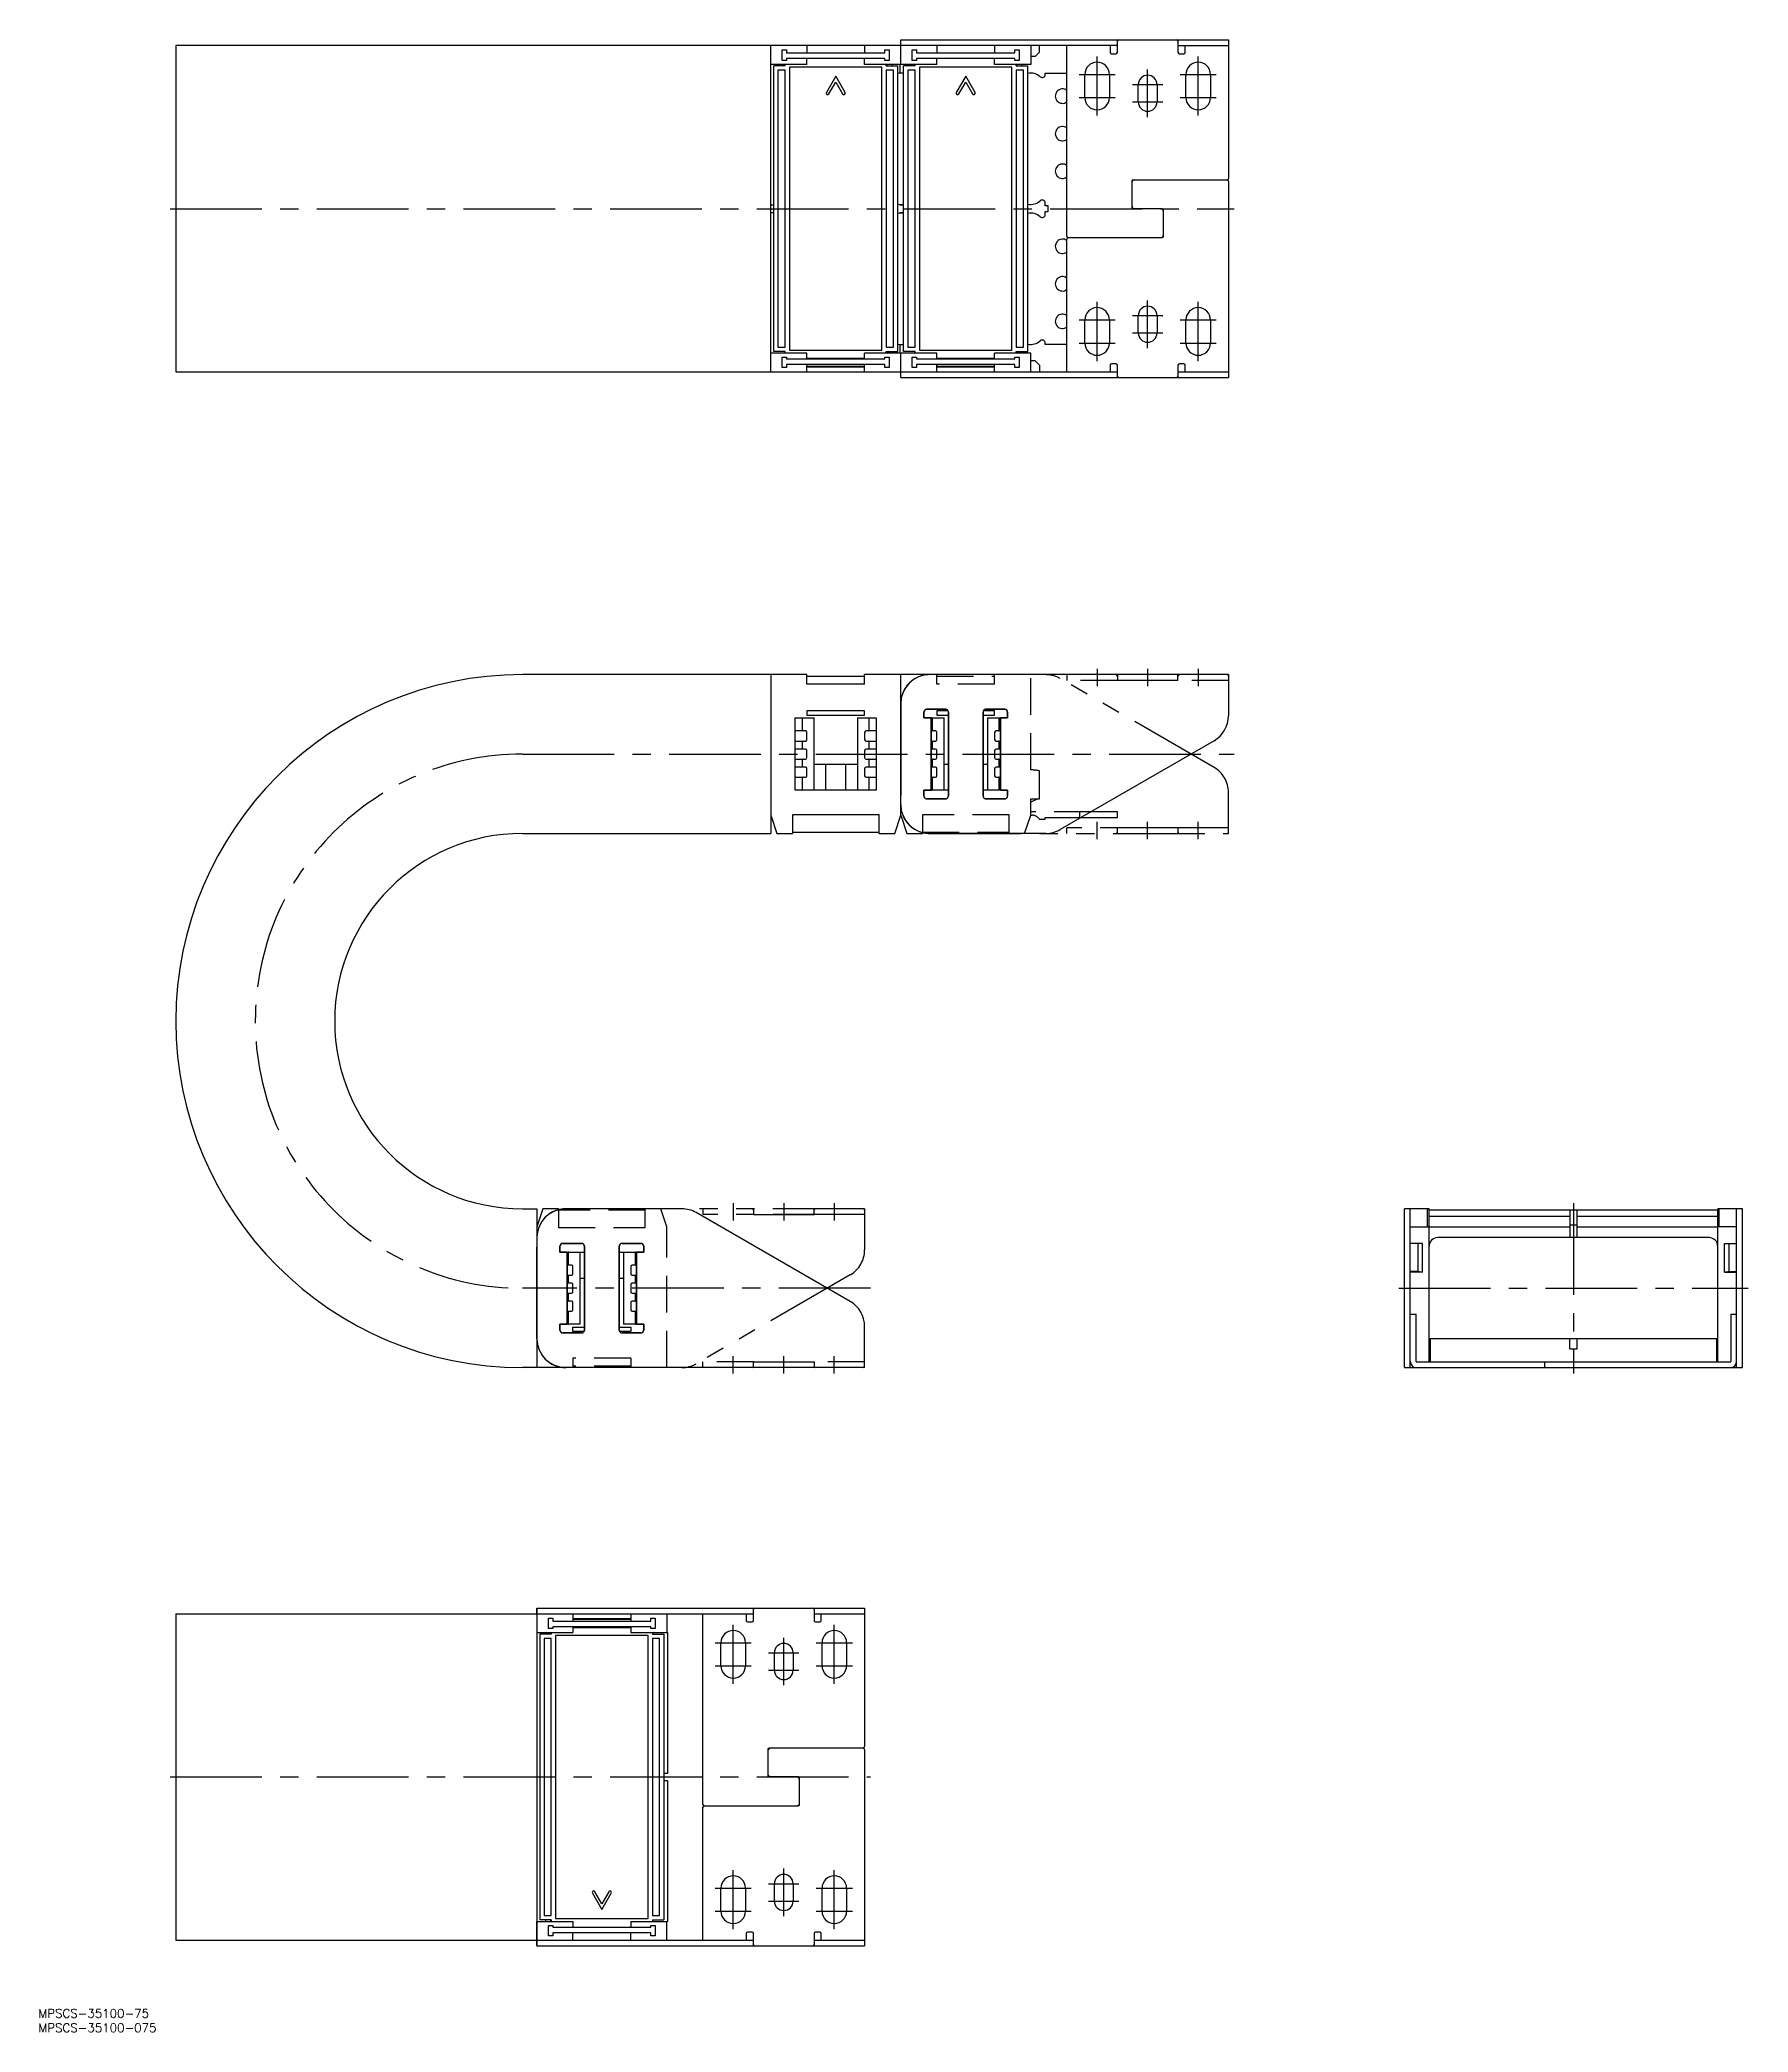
# Model space of a CAD drawing. Extents: x -47 to 544, y -32 to 658.
import ezdxf

# ---------------------------------------------------------------- set-up
doc = ezdxf.new("R2010")
doc.units = 0
for name, pattern in [('CENTER', [50.8, 31.75, -6.35, 6.35, -6.35]), ('DASHED', [19.05, 12.7, -6.35]), ('PHANTOM', [63.5, 31.75, -6.35, 6.35, -6.35, 6.35, -6.35])]:
    doc.linetypes.add(name, pattern=pattern)
doc.layers.get('0').update_dxf_attribs({"linetype": 'CONTINUOUS'})
doc.layers.add('CENTER', color=1, linetype='CENTER')
doc.styles.get("Standard").update_dxf_attribs({"font": 'txt.shx', "height": 3, "bigfont": 'bigfont.shx'})

msp = doc.modelspace()

# ---------------------------------------------------------------- linework, layer by layer
at = {"color": 7, "linetype": 'CONTINUOUS'}
for p, q in [((0, 656.168269), (0, 543.168269)), ((326.002222, 656.168269), (0, 656.168269)), ((206.002222, 543.168269), (206.002222, 656.168269)), ((218.502222, 656.168269), (218.502222, 653.668269)), ((238.502222, 656.168269), (238.502222, 653.668269)), ((251.002222, 649.668269), (251.002222, 658.168269)), ((251.002222, 658.168269), (364.502222, 658.168269)), ((263.502222, 656.168269), (263.502222, 653.668269)), ((283.502222, 656.168269), (283.502222, 653.668269)), ((296.002222, 656.168269), (296.002222, 649.668269)), ((299.002222, 653.868269), (299.002222, 656.168269)), ((308.502222, 590.168269), (308.502222, 656.168269)), ((323.502222, 656.168269), (323.502222, 653.868269)), ((326.002222, 653.868269), (326.002222, 658.168269)), ((347.002222, 658.168269), (347.002222, 653.868269)), ((347.002222, 656.168269), (364.502222, 656.168269)), ((349.502222, 653.868269), (349.502222, 656.168269)), ((364.502222, 658.168269), (364.502222, 610.168269)), ((218.502222, 649.668269), (206.002222, 649.668269)), ((207.002222, 550.168269), (207.002222, 649.168269)), ((211.002222, 649.168269), (207.002222, 649.168269)), ((210.002222, 654.668269), (211.502222, 654.668269)), ((210.002222, 651.068269), (210.002222, 654.668269)), ((211.502222, 651.068269), (210.002222, 651.068269)), ((211.002222, 649.168269), (211.002222, 649.668269)), ((211.502222, 654.668269), (211.502222, 653.668269)), ((211.502222, 653.668269), (245.502222, 653.668269)), ((211.502222, 651.668269), (211.502222, 651.068269)), ((245.502222, 651.668269), (211.502222, 651.668269)), ((244.502222, 648.668269), (212.502222, 648.668269)), ((212.502222, 648.668269), (212.502222, 550.668269)), ((218.502222, 649.668269), (218.502222, 651.668269)), ((238.502222, 649.668269), (238.502222, 651.668269)), ((263.502222, 649.668269), (238.502222, 649.668269)), ((244.502222, 550.668269), (244.502222, 648.668269)), ((245.502222, 654.668269), (247.002222, 654.668269)), ((245.502222, 653.668269), (245.502222, 654.668269)), ((245.502222, 651.068269), (245.502222, 651.668269)), ((247.002222, 651.068269), (245.502222, 651.068269)), ((246.002222, 649.168269), (246.002222, 649.668269)), ((246.002222, 649.168269), (250.002222, 649.168269)), ((246.302222, 649.168269), (246.302222, 649.668269)), ((247.002222, 654.668269), (247.002222, 651.068269)), ((248.002222, 649.168269), (248.002222, 649.668269)), ((250.002222, 550.168269), (250.002222, 649.168269)), ((250.802222, 646.664267), (250.802222, 649.668269)), ((252.002222, 550.168269), (252.002222, 649.168269)), ((256.002222, 649.168269), (252.002222, 649.168269)), ((255.002222, 651.068269), (255.002222, 654.668269)), ((255.002222, 654.668269), (256.502222, 654.668269)), ((256.502222, 651.068269), (255.002222, 651.068269)), ((256.002222, 649.168269), (256.002222, 649.668269)), ((256.502222, 654.668269), (256.502222, 653.668269)), ((256.502222, 653.668269), (290.502222, 653.668269)), ((256.502222, 651.668269), (256.502222, 651.068269)), ((290.502222, 651.668269), (256.502222, 651.668269)), ((289.502222, 648.668269), (257.502222, 648.668269)), ((257.502222, 648.668269), (257.502222, 550.668269)), ((263.502222, 649.668269), (263.502222, 651.668269)), ((283.502222, 649.668269), (283.502222, 651.668269)), ((296.002222, 649.668269), (283.502222, 649.668269)), ((289.502222, 550.668269), (289.502222, 648.668269)), ((290.502222, 654.668269), (292.002222, 654.668269)), ((290.502222, 653.668269), (290.502222, 654.668269)), ((290.502222, 651.068269), (290.502222, 651.668269)), ((292.002222, 651.068269), (290.502222, 651.068269)), ((291.002222, 649.168269), (291.002222, 649.668269)), ((291.002222, 649.168269), (295.002222, 649.168269)), ((291.302222, 649.168269), (291.302222, 649.668269)), ((292.002222, 654.668269), (292.002222, 651.068269)), ((293.002222, 649.168269), (293.002222, 649.668269)), ((295.002222, 550.168269), (295.002222, 649.168269)), ((297.502222, 652.368269), (296.002222, 652.368269)), ((297.502222, 652.368269), (299.002222, 653.868269)), ((324.002222, 653.368269), (325.502222, 653.368269)), ((347.502222, 653.368269), (349.002222, 653.368269)), ((211.002222, 647.668269), (208.502222, 647.668269)), ((208.502222, 647.668269), (208.502222, 551.668269)), ((211.002222, 551.668269), (211.002222, 647.668269)), ((228.502222, 645.561089), (225.244338, 639.918269)), ((226.110364, 639.418269), (228.502222, 643.561089)), ((231.760106, 639.918269), (228.502222, 645.561089)), ((228.502222, 643.561089), (230.89408, 639.418269)), ((246.002222, 647.668269), (246.002222, 551.668269)), ((248.502222, 647.668269), (246.002222, 647.668269)), ((248.502222, 551.668269), (248.502222, 647.668269)), ((256.002222, 647.668269), (253.502222, 647.668269)), ((253.502222, 647.668269), (253.502222, 551.668269)), ((256.002222, 551.668269), (256.002222, 647.668269)), ((273.502222, 645.561089), (270.244338, 639.918269)), ((271.110364, 639.418269), (273.502222, 643.561089)), ((276.760106, 639.918269), (273.502222, 645.561089)), ((273.502222, 643.561089), (275.89408, 639.418269)), ((293.502222, 647.668269), (291.002222, 647.668269)), ((291.002222, 647.668269), (291.002222, 551.668269)), ((293.502222, 551.668269), (293.502222, 647.668269)), ((301.002222, 646.140405), (301.002222, 646.668269)), ((301.002222, 646.668269), (308.502222, 646.668269)), ((314.752222, 638.168269), (314.752222, 646.168269)), ((323.252222, 646.168269), (323.252222, 638.168269)), ((333.252222, 636.668269), (333.252222, 642.668269)), ((339.752222, 642.668269), (339.752222, 636.668269)), ((349.752222, 638.168269), (349.752222, 646.168269)), ((358.252222, 646.168269), (358.252222, 638.168269)), ((331.002222, 609.168269), (331.002222, 600.168269)), ((331.502222, 609.668269), (364.002222, 609.668269)), ((364.502222, 609.168269), (364.502222, 541.168269)), ((207.002222, 600.918269), (206.002222, 600.918269)), ((250.802222, 600.918269), (250.802222, 601.17227)), ((252.002222, 600.918269), (250.802222, 600.918269)), ((301.002222, 600.668269), (301.002222, 601.696133)), ((302.002222, 600.668269), (301.002222, 600.668269)), ((302.002222, 598.668269), (302.002222, 600.668269)), ((206.002222, 598.418269), (207.002222, 598.418269)), ((250.802222, 598.164267), (250.802222, 598.418269)), ((250.802222, 598.418269), (252.002222, 598.418269)), ((301.002222, 597.640405), (301.002222, 598.668269)), ((301.002222, 598.668269), (302.002222, 598.668269)), ((341.502222, 599.668269), (331.502222, 599.668269)), ((342.002222, 590.168269), (342.002222, 599.168269)), ((308.502222, 543.168269), (308.502222, 589.168269)), ((309.002222, 589.668269), (341.502222, 589.668269)), ((314.752222, 553.168269), (314.752222, 561.168269)), ((323.252222, 561.168269), (323.252222, 553.168269)), ((333.252222, 556.668269), (333.252222, 562.668269)), ((339.752222, 562.668269), (339.752222, 556.668269)), ((349.752222, 553.168269), (349.752222, 561.168269)), ((358.252222, 561.168269), (358.252222, 553.168269)), ((250.802222, 549.668269), (250.802222, 552.67227)), ((301.002222, 552.668269), (301.002222, 553.196133)), ((308.502222, 552.668269), (301.002222, 552.668269)), ((218.502222, 549.668269), (206.002222, 549.668269)), ((211.002222, 550.168269), (207.002222, 550.168269)), ((208.502222, 551.668269), (211.002222, 551.668269)), ((210.002222, 548.268269), (211.502222, 548.268269)), ((210.002222, 544.668269), (210.002222, 548.268269)), ((211.002222, 549.668269), (211.002222, 550.168269)), ((211.502222, 548.268269), (211.502222, 547.668269)), ((211.502222, 547.668269), (245.502222, 547.668269)), ((211.502222, 545.668269), (211.502222, 544.668269)), ((245.502222, 545.668269), (211.502222, 545.668269)), ((212.502222, 550.668269), (244.502222, 550.668269)), ((218.502222, 547.668269), (218.502222, 549.668269)), ((218.502222, 547.968269), (238.502222, 547.968269)), ((218.502222, 543.168269), (218.502222, 545.668269)), ((263.502222, 549.668269), (238.502222, 549.668269)), ((238.502222, 547.668269), (238.502222, 549.668269)), ((238.502222, 543.168269), (238.502222, 545.668269)), ((245.502222, 548.268269), (247.002222, 548.268269)), ((245.502222, 547.668269), (245.502222, 548.268269)), ((245.502222, 544.668269), (245.502222, 545.668269)), ((246.002222, 551.668269), (248.502222, 551.668269)), ((246.002222, 550.168269), (250.002222, 550.168269)), ((246.002222, 549.668269), (246.002222, 550.168269)), ((246.302222, 549.668269), (246.302222, 550.168269)), ((247.002222, 548.268269), (247.002222, 544.668269)), ((248.002222, 549.668269), (248.002222, 550.168269)), ((251.002222, 541.168269), (251.002222, 549.668269)), ((256.002222, 550.168269), (252.002222, 550.168269)), ((253.502222, 551.668269), (256.002222, 551.668269)), ((255.002222, 544.668269), (255.002222, 548.268269)), ((255.002222, 548.268269), (256.502222, 548.268269)), ((256.002222, 549.668269), (256.002222, 550.168269)), ((256.502222, 548.268269), (256.502222, 547.668269)), ((256.502222, 547.668269), (290.502222, 547.668269)), ((256.502222, 545.668269), (256.502222, 544.668269)), ((290.502222, 545.668269), (256.502222, 545.668269)), ((257.502222, 550.668269), (289.502222, 550.668269)), ((263.502222, 547.668269), (263.502222, 549.668269)), ((263.502222, 547.968269), (283.502222, 547.968269)), ((263.502222, 543.168269), (263.502222, 545.668269)), ((283.502222, 547.668269), (283.502222, 549.668269)), ((296.002222, 549.668269), (283.502222, 549.668269)), ((283.502222, 543.168269), (283.502222, 545.668269)), ((290.502222, 548.268269), (292.002222, 548.268269)), ((290.502222, 547.668269), (290.502222, 548.268269)), ((290.502222, 544.668269), (290.502222, 545.668269)), ((291.002222, 551.668269), (293.502222, 551.668269)), ((291.002222, 549.668269), (291.002222, 550.168269)), ((291.002222, 550.168269), (295.002222, 550.168269)), ((291.302222, 549.668269), (291.302222, 550.168269)), ((292.002222, 548.268269), (292.002222, 544.668269)), ((293.002222, 549.668269), (293.002222, 550.168269)), ((296.002222, 543.168269), (296.002222, 549.668269)), ((297.502222, 546.968269), (296.002222, 546.968269)), ((299.002222, 545.468269), (297.502222, 546.968269)), ((299.002222, 545.468269), (299.002222, 543.168269)), ((323.502222, 545.468269), (323.502222, 543.168269)), ((325.502222, 545.968269), (324.002222, 545.968269)), ((326.002222, 541.168269), (326.002222, 545.468269)), ((347.002222, 545.468269), (347.002222, 541.168269)), ((349.002222, 545.968269), (347.502222, 545.968269)), ((349.502222, 543.168269), (349.502222, 545.468269)), ((0, 543.168269), (326.002222, 543.168269)), ((211.502222, 544.668269), (210.002222, 544.668269)), ((218.502222, 545.127546), (238.502222, 545.127546)), ((218.502222, 544.891335), (238.502222, 544.891335)), ((247.002222, 544.668269), (245.502222, 544.668269)), ((251.002222, 541.168269), (364.502222, 541.168269)), ((256.502222, 544.668269), (255.002222, 544.668269)), ((263.502222, 545.127546), (283.502222, 545.127546)), ((263.502222, 544.891335), (283.502222, 544.891335)), ((292.002222, 544.668269), (290.502222, 544.668269)), ((347.002222, 543.168269), (364.502222, 543.168269)), ((218.502222, 438.296777), (120, 438.296777)), ((206.002222, 438.296777), (206.002222, 383.296777)), ((218.502222, 434.996777), (218.502222, 438.296777)), ((218.502222, 437.796777), (238.502222, 437.796777)), ((238.502222, 434.996777), (218.502222, 434.996777)), ((364.502222, 438.296777), (238.502222, 438.296777)), ((238.502222, 434.996777), (238.502222, 438.296777)), ((251.002222, 389.596777), (251.002222, 438.296777)), ((326.002222, 438.296777), (326.002222, 436.296777)), ((347.002222, 436.296777), (326.002222, 436.296777)), ((347.002222, 436.296777), (347.002222, 438.296777)), ((364.502222, 438.296777), (364.502222, 424.07028)), ((251.002222, 393.296777), (251.002222, 428.296777)), ((214.502222, 398.296777), (214.502222, 423.296777)), ((214.502222, 423.296777), (221.002222, 423.296777)), ((217.002222, 418.996777), (217.002222, 423.096777)), ((238.502222, 425.796777), (218.502222, 425.796777)), ((218.502222, 425.796777), (218.502222, 424.296777)), ((218.502222, 424.296777), (238.502222, 424.296777)), ((221.002222, 398.296777), (221.002222, 423.296777)), ((236.002222, 423.296777), (242.502222, 423.296777)), ((236.002222, 423.296777), (236.002222, 398.296777)), ((238.502222, 424.296777), (238.502222, 425.796777)), ((240.002222, 423.096777), (240.002222, 418.996777)), ((242.502222, 423.296777), (242.502222, 398.296777)), ((259.002222, 423.296777), (259.002222, 425.296777)), ((259.002222, 423.296777), (266.002222, 423.296777)), ((260.002222, 426.296777), (266.502222, 426.296777)), ((261.502222, 398.296777), (261.502222, 423.296777)), ((262.002222, 418.996777), (262.002222, 423.096777)), ((263.502222, 425.796777), (263.502222, 424.296777)), ((267.368247, 425.796777), (263.502222, 425.796777)), ((263.502222, 424.296777), (267.502222, 424.296777)), ((266.002222, 398.296777), (266.002222, 423.296777)), ((267.502222, 425.296777), (267.502222, 396.296777)), ((279.502222, 396.296777), (279.502222, 425.296777)), ((279.502222, 424.296777), (283.502222, 424.296777)), ((283.502222, 425.796777), (279.636197, 425.796777)), ((280.502222, 426.296777), (287.002222, 426.296777)), ((281.002222, 423.296777), (281.002222, 398.296777)), ((281.002222, 423.296777), (288.002222, 423.296777)), ((283.502222, 424.296777), (283.502222, 425.796777)), ((285.002222, 423.096777), (285.002222, 418.996777)), ((285.502222, 423.296777), (285.502222, 398.296777)), ((288.002222, 425.296777), (288.002222, 423.296777)), ((218.002222, 418.796777), (214.502222, 418.796777)), ((214.502222, 415.296777), (218.002222, 415.296777)), ((217.002222, 412.746777), (217.002222, 415.096777)), ((218.502222, 415.796777), (218.502222, 418.296777)), ((238.502222, 418.296777), (238.502222, 415.796777)), ((242.502222, 418.796777), (239.002222, 418.796777)), ((239.002222, 415.296777), (242.502222, 415.296777)), ((240.002222, 415.096777), (240.002222, 412.746777)), ((263.002222, 418.796777), (261.502222, 418.796777)), ((261.502222, 415.296777), (263.002222, 415.296777)), ((262.002222, 412.746777), (262.002222, 415.096777)), ((263.502222, 415.796777), (263.502222, 418.296777)), ((283.502222, 418.296777), (283.502222, 415.796777)), ((285.502222, 418.796777), (284.002222, 418.796777)), ((284.002222, 415.296777), (285.502222, 415.296777)), ((285.002222, 415.096777), (285.002222, 412.746777)), ((359.502222, 415.410026), (306.200952, 384.636523)), ((218.002222, 412.546777), (214.502222, 412.546777)), ((214.502222, 409.046777), (218.002222, 409.046777)), ((217.002222, 406.496777), (217.002222, 408.846777)), ((218.502222, 409.546777), (218.502222, 412.046777)), ((221.002222, 407.296777), (236.002222, 407.296777)), ((225.002222, 407.296777), (225.002222, 398.296777)), ((232.002222, 398.296777), (232.002222, 407.296777)), ((238.502222, 412.046777), (238.502222, 409.546777)), ((242.502222, 412.546777), (239.002222, 412.546777)), ((239.002222, 409.046777), (242.502222, 409.046777)), ((240.002222, 408.846777), (240.002222, 406.496777)), ((263.002222, 412.546777), (261.502222, 412.546777)), ((261.502222, 409.046777), (263.002222, 409.046777)), ((262.002222, 406.496777), (262.002222, 408.846777)), ((263.502222, 409.546777), (263.502222, 412.046777)), ((266.002222, 407.296777), (267.502222, 407.296777)), ((279.502222, 407.296777), (281.002222, 407.296777)), ((283.502222, 412.046777), (283.502222, 409.546777)), ((285.502222, 412.546777), (284.002222, 412.546777)), ((284.002222, 409.046777), (285.502222, 409.046777)), ((285.002222, 408.846777), (285.002222, 406.496777)), ((218.002222, 406.296777), (214.502222, 406.296777)), ((214.502222, 402.796777), (218.002222, 402.796777)), ((217.002222, 398.496777), (217.002222, 402.596777)), ((218.502222, 403.296777), (218.502222, 405.796777)), ((238.502222, 405.796777), (238.502222, 403.296777)), ((242.502222, 406.296777), (239.002222, 406.296777)), ((239.002222, 402.796777), (242.502222, 402.796777)), ((240.002222, 402.596777), (240.002222, 398.496777)), ((263.002222, 406.296777), (261.502222, 406.296777)), ((261.502222, 402.796777), (263.002222, 402.796777)), ((262.002222, 398.496777), (262.002222, 402.596777)), ((263.502222, 403.296777), (263.502222, 405.796777)), ((283.502222, 405.796777), (283.502222, 403.296777)), ((285.502222, 406.296777), (284.002222, 406.296777)), ((284.002222, 402.796777), (285.502222, 402.796777)), ((285.002222, 402.596777), (285.002222, 398.496777)), ((242.502222, 398.296777), (214.502222, 398.296777)), ((267.502222, 398.296777), (259.002222, 398.296777)), ((259.002222, 396.296777), (259.002222, 398.296777)), ((266.502222, 395.296777), (260.002222, 395.296777)), ((288.002222, 398.296777), (279.502222, 398.296777)), ((287.002222, 395.296777), (280.502222, 395.296777)), ((288.002222, 398.296777), (288.002222, 396.296777)), ((206.002222, 389.596777), (208.097953, 383.296777)), ((243.502222, 389.796777), (213.502222, 389.796777)), ((213.502222, 389.796777), (213.502222, 383.296777)), ((243.502222, 383.296777), (243.502222, 389.796777)), ((248.906491, 383.296777), (251.002222, 389.596777)), ((251.002222, 389.596777), (253.097953, 383.296777)), ((313.406723, 388.796777), (326.002222, 388.796777)), ((326.002222, 390.796777), (316.870825, 390.796777)), ((326.002222, 388.796777), (326.002222, 390.796777)), ((120, 383.296777), (206.002222, 383.296777)), ((208.097953, 383.296777), (213.502222, 383.296777)), ((213.502222, 383.796777), (243.502222, 383.796777)), ((243.502222, 383.296777), (248.906491, 383.296777)), ((253.097953, 383.296777), (258.502222, 383.296777)), ((258.502222, 383.614319), (258.502222, 383.296777)), ((301.200952, 383.296777), (261.002222, 383.296777)), ((120, 253.296777), (125.002222, 253.296777)), ((125.002222, 253.296777), (125.002222, 198.296777)), ((127.097953, 253.296777), (125.002222, 246.996777)), ((132.502222, 253.296777), (127.097953, 253.296777)), ((132.502222, 253.296777), (132.502222, 252.979235)), ((175.200952, 253.296777), (135.002222, 253.296777)), ((233.502222, 221.183528), (180.200952, 251.957031)), ((433.928876, 253.296777), (425.428876, 253.296777)), ((425.428876, 198.296777), (425.428876, 253.296777)), ((427.428876, 198.296777), (427.428876, 253.296777)), ((433.428876, 246.996777), (433.428876, 253.296777)), ((433.928876, 200.296777), (433.928876, 253.296777)), ((533.928876, 252.796777), (433.928876, 252.796777)), ((433.928876, 250.796777), (482.678876, 250.796777)), ((482.678876, 252.796777), (482.678876, 243.296777)), ((485.178876, 243.296777), (485.178876, 252.796777)), ((485.178876, 250.796777), (533.928876, 250.796777)), ((533.928876, 200.296777), (533.928876, 253.296777)), ((542.428876, 253.296777), (533.928876, 253.296777)), ((534.428876, 246.996777), (534.428876, 253.296777)), ((540.428876, 198.296777), (540.428876, 253.296777)), ((542.428876, 198.296777), (542.428876, 253.296777)), ((427.428876, 246.996777), (433.928876, 246.996777)), ((433.928876, 247.096777), (482.678876, 247.096777)), ((530.928876, 243.296777), (436.928876, 243.296777)), ((482.678876, 247.796777), (485.178876, 247.796777)), ((485.178876, 247.096777), (533.928876, 247.096777)), ((540.428876, 246.996777), (533.928876, 246.996777)), ((133.002222, 240.296777), (133.002222, 238.296777)), ((133.002222, 238.296777), (141.502222, 238.296777)), ((140.502222, 241.296777), (134.002222, 241.296777)), ((135.502222, 213.296777), (135.502222, 238.296777)), ((136.002222, 233.996777), (136.002222, 238.096777)), ((140.002222, 213.296777), (140.002222, 238.296777)), ((141.502222, 211.296777), (141.502222, 240.296777)), ((153.502222, 240.296777), (153.502222, 211.296777)), ((153.502222, 238.296777), (162.002222, 238.296777)), ((161.002222, 241.296777), (154.502222, 241.296777)), ((155.002222, 238.296777), (155.002222, 213.296777)), ((159.002222, 238.096777), (159.002222, 233.996777)), ((159.502222, 238.296777), (159.502222, 213.296777)), ((162.002222, 238.296777), (162.002222, 240.296777)), ((431.628876, 241.296777), (427.428876, 241.296777)), ((430.128876, 231.599839), (430.128876, 241.296777)), ((431.628876, 231.296777), (431.628876, 241.296777)), ((536.228876, 241.296777), (540.428876, 241.296777)), ((536.228876, 231.296777), (536.228876, 241.296777)), ((537.728876, 241.296777), (537.728876, 231.599839)), ((137.002222, 233.796777), (135.502222, 233.796777)), ((135.502222, 230.296777), (137.002222, 230.296777)), ((136.002222, 227.746777), (136.002222, 230.096777)), ((137.502222, 230.796777), (137.502222, 233.296777)), ((140.002222, 229.296777), (141.502222, 229.296777)), ((153.502222, 229.296777), (155.002222, 229.296777)), ((157.502222, 233.296777), (157.502222, 230.796777)), ((159.502222, 233.796777), (158.002222, 233.796777)), ((158.002222, 230.296777), (159.502222, 230.296777)), ((159.002222, 230.096777), (159.002222, 227.746777)), ((430.128876, 231.599839), (427.428876, 231.599839)), ((431.628876, 231.296777), (427.428876, 231.296777)), ((536.228876, 231.296777), (540.428876, 231.296777)), ((537.728876, 231.599839), (540.428876, 231.599839)), ((137.002222, 227.546777), (135.502222, 227.546777)), ((135.502222, 224.046777), (137.002222, 224.046777)), ((137.002222, 221.296777), (135.502222, 221.296777)), ((136.002222, 221.496777), (136.002222, 223.846777)), ((137.502222, 224.546777), (137.502222, 227.046777)), ((157.502222, 227.046777), (157.502222, 224.546777)), ((159.502222, 227.546777), (158.002222, 227.546777)), ((158.002222, 224.046777), (159.502222, 224.046777)), ((159.502222, 221.296777), (158.002222, 221.296777)), ((159.002222, 223.846777), (159.002222, 221.496777)), ((135.502222, 217.796777), (137.002222, 217.796777)), ((136.002222, 213.496777), (136.002222, 217.596777)), ((137.502222, 218.296777), (137.502222, 220.796777)), ((157.502222, 220.796777), (157.502222, 218.296777)), ((158.002222, 217.796777), (159.502222, 217.796777)), ((159.002222, 217.596777), (159.002222, 213.496777)), ((427.428876, 216.796777), (429.428876, 216.796777)), ((429.428876, 200.396777), (429.428876, 216.796777)), ((538.428876, 216.796777), (540.428876, 216.796777)), ((538.428876, 216.796777), (538.428876, 200.396777)), ((133.002222, 213.296777), (133.002222, 211.296777)), ((140.002222, 213.296777), (133.002222, 213.296777)), ((134.002222, 210.296777), (140.502222, 210.296777)), ((137.502222, 212.296777), (141.502222, 212.296777)), ((137.502222, 210.796777), (137.502222, 212.296777)), ((141.368247, 210.796777), (137.502222, 210.796777)), ((153.502222, 212.296777), (157.502222, 212.296777)), ((157.502222, 210.796777), (153.636197, 210.796777)), ((154.502222, 210.296777), (161.002222, 210.296777)), ((162.002222, 213.296777), (155.002222, 213.296777)), ((157.502222, 212.296777), (157.502222, 210.796777)), ((162.002222, 211.296777), (162.002222, 213.296777)), ((238.502222, 198.296777), (238.502222, 212.523274)), ((533.928876, 208.296777), (433.928876, 208.296777)), ((434.428876, 200.296777), (434.428876, 208.296777)), ((482.678876, 204.796777), (482.678876, 208.296777)), ((485.178876, 204.796777), (485.178876, 208.296777)), ((533.428876, 208.296777), (533.428876, 200.296777)), ((200.002222, 200.296777), (221.002222, 200.296777)), ((200.002222, 198.296777), (200.002222, 200.296777)), ((221.002222, 200.296777), (221.002222, 198.296777)), ((427.428876, 200.296777), (427.431258, 200.296777)), ((429.528876, 200.296777), (538.328876, 200.296777)), ((473.928876, 200.296777), (473.928876, 198.296777)), ((482.678876, 204.796777), (485.178876, 204.796777)), ((540.426494, 200.296777), (540.428876, 200.296777)), ((238.502222, 198.296777), (120, 198.296777)), ((425.428876, 198.296777), (542.428876, 198.296777)), ((0, 113), (0, 0)), ((0, 113), (200.002222, 113)), ((125.002222, 115), (238.502222, 115)), ((125.002222, 115), (125.002222, -2)), ((129.002222, 111.5), (130.502222, 111.5)), ((129.002222, 107.9), (129.002222, 111.5)), ((130.502222, 111.5), (130.502222, 110.5)), ((130.502222, 110.5), (164.502222, 110.5)), ((137.502222, 113), (137.502222, 110.5)), ((157.502222, 111.276934), (137.502222, 111.276934)), ((157.502222, 111.040723), (137.502222, 111.040723)), ((157.502222, 113), (157.502222, 110.5)), ((164.502222, 110.5), (164.502222, 111.5)), ((164.502222, 111.5), (166.002222, 111.5)), ((166.002222, 111.5), (166.002222, 107.9)), ((170.002222, 113), (170.002222, 106.5)), ((182.502222, 47), (182.502222, 113)), ((197.502222, 113), (197.502222, 110.7)), ((200.002222, 110.7), (200.002222, 115)), ((221.002222, 115), (221.002222, 110.7)), ((221.002222, 113), (238.502222, 113)), ((223.502222, 110.7), (223.502222, 113)), ((238.502222, 115), (238.502222, 67)), ((125.002222, 106.5), (137.502222, 106.5)), ((130.002222, 106), (126.002222, 106)), ((126.002222, 106), (126.002222, 7)), ((130.002222, 104.5), (127.502222, 104.5)), ((127.502222, 104.5), (127.502222, 8.5)), ((128.002222, 106.5), (128.002222, 106)), ((130.502222, 107.9), (129.002222, 107.9)), ((129.702222, 106.5), (129.702222, 106)), ((130.002222, 106.5), (130.002222, 106)), ((130.002222, 8.5), (130.002222, 104.5)), ((130.502222, 108.5), (130.502222, 107.9)), ((164.502222, 108.5), (130.502222, 108.5)), ((163.502222, 105.5), (131.502222, 105.5)), ((131.502222, 105.5), (131.502222, 7.5)), ((137.502222, 108.5), (137.502222, 106.5)), ((157.502222, 108.2), (137.502222, 108.2)), ((157.502222, 108.5), (157.502222, 106.5)), ((157.502222, 106.5), (170.202222, 106.5)), ((163.502222, 7.5), (163.502222, 105.5)), ((164.502222, 107.9), (164.502222, 108.5)), ((166.002222, 107.9), (164.502222, 107.9)), ((165.002222, 106.5), (165.002222, 106)), ((165.002222, 106), (169.002222, 106)), ((167.502222, 104.5), (165.002222, 104.5)), ((165.002222, 104.5), (165.002222, 8.5)), ((167.502222, 8.5), (167.502222, 104.5)), ((169.002222, 106), (169.002222, 7)), ((170.202222, 106.5), (170.202222, 57.75)), ((198.002222, 110.2), (199.502222, 110.2)), ((221.502222, 110.2), (223.002222, 110.2)), ((188.752222, 95), (188.752222, 103)), ((197.252222, 103), (197.252222, 95)), ((207.252222, 93.5), (207.252222, 99.5)), ((213.752222, 99.5), (213.752222, 93.5)), ((223.752222, 95), (223.752222, 103)), ((232.252222, 103), (232.252222, 95)), ((205.002222, 66), (205.002222, 57)), ((238.002222, 66.5), (205.502222, 66.5)), ((238.502222, 66), (238.502222, -2)), ((170.202222, 57.75), (169.002222, 57.75)), ((169.002222, 55.25), (170.202222, 55.25)), ((170.202222, 55.25), (170.202222, 6.5)), ((215.502222, 56.5), (205.502222, 56.5)), ((216.002222, 47), (216.002222, 56)), ((182.502222, 0), (182.502222, 46)), ((183.002222, 46.5), (215.502222, 46.5)), ((144.244338, 16.25), (147.502222, 10.60718)), ((147.502222, 12.60718), (145.110364, 16.75)), ((149.89408, 16.75), (147.502222, 12.60718)), ((147.502222, 10.60718), (150.760106, 16.25)), ((188.752222, 10), (188.752222, 18)), ((197.252222, 18), (197.252222, 10)), ((207.252222, 13.5), (207.252222, 19.5)), ((213.752222, 19.5), (213.752222, 13.5)), ((223.752222, 10), (223.752222, 18)), ((232.252222, 18), (232.252222, 10)), ((130.002222, 7), (126.002222, 7)), ((127.502222, 8.5), (130.002222, 8.5)), ((128.002222, 7), (128.002222, 6.5)), ((129.702222, 7), (129.702222, 6.5)), ((130.002222, 7), (130.002222, 6.5)), ((131.502222, 7.5), (163.502222, 7.5)), ((165.002222, 8.5), (167.502222, 8.5)), ((165.002222, 7), (169.002222, 7)), ((165.002222, 7), (165.002222, 6.5)), ((0, 0), (200.002222, 0)), ((125.002222, 6.5), (137.502222, 6.5)), ((129.002222, 1.5), (129.002222, 5.1)), ((129.002222, 5.1), (130.502222, 5.1)), ((130.502222, 1.5), (129.002222, 1.5)), ((130.502222, 5.1), (130.502222, 4.5)), ((130.502222, 4.5), (164.502222, 4.5)), ((164.502222, 2.5), (130.502222, 2.5)), ((130.502222, 2.5), (130.502222, 1.5)), ((137.502222, 6.5), (137.502222, 4.5)), ((137.502222, 0), (137.502222, 2.5)), ((157.502222, 6.5), (170.202222, 6.5)), ((157.502222, 6.5), (157.502222, 4.5)), ((157.502222, 0), (157.502222, 2.5)), ((164.502222, 5.1), (166.002222, 5.1)), ((164.502222, 4.5), (164.502222, 5.1)), ((164.502222, 1.5), (164.502222, 2.5)), ((166.002222, 1.5), (164.502222, 1.5)), ((166.002222, 5.1), (166.002222, 1.5)), ((170.002222, 0), (170.002222, 6.5)), ((197.502222, 2.3), (197.502222, 0)), ((199.502222, 2.8), (198.002222, 2.8)), ((200.002222, -2), (200.002222, 2.3)), ((221.002222, 2.3), (221.002222, -2)), ((221.002222, 0), (238.502222, 0)), ((223.002222, 2.8), (221.502222, 2.8)), ((223.502222, 0), (223.502222, 2.3)), ((125.002222, -2), (238.502222, -2))]:
    msp.add_line(p, q, dxfattribs=at)
at = {"color": 3, "linetype": 'PHANTOM'}
for p, q in [((301.200952, 438.296777), (261.002222, 438.296777)), ((359.502222, 406.183528), (306.200952, 436.957031)), ((251.002222, 428.296777), (251.002222, 393.296777)), ((259.002222, 425.296777), (259.002222, 423.296777)), ((261.502222, 423.296777), (259.002222, 423.296777)), ((266.502222, 426.296777), (260.002222, 426.296777)), ((261.502222, 423.296777), (261.502222, 398.296777)), ((267.502222, 396.296777), (267.502222, 425.296777)), ((279.502222, 425.296777), (279.502222, 396.296777)), ((287.002222, 426.296777), (280.502222, 426.296777)), ((285.502222, 398.296777), (285.502222, 423.296777)), ((288.002222, 423.296777), (285.502222, 423.296777)), ((288.002222, 423.296777), (288.002222, 425.296777)), ((259.002222, 398.296777), (261.502222, 398.296777)), ((259.002222, 398.296777), (259.002222, 396.296777)), ((260.002222, 395.296777), (266.502222, 395.296777)), ((280.502222, 395.296777), (287.002222, 395.296777)), ((285.502222, 398.296777), (288.002222, 398.296777)), ((288.002222, 396.296777), (288.002222, 398.296777)), ((364.502222, 383.296777), (364.502222, 397.523274)), ((319.002222, 381.296777), (319.002222, 387.296777)), ((336.502222, 381.296777), (336.502222, 387.296777)), ((354.002222, 381.296777), (354.002222, 387.296777)), ((261.002222, 383.296777), (364.502222, 383.296777)), ((364.502222, 385.296777), (308.502222, 385.296777)), ((308.502222, 383.296777), (308.502222, 385.296777)), ((347.002222, 385.296777), (326.002222, 385.296777)), ((326.002222, 383.296777), (326.002222, 385.296777)), ((347.002222, 385.296777), (347.002222, 383.296777)), ((238.502222, 253.296777), (135.002222, 253.296777)), ((182.502222, 253.296777), (182.502222, 251.296777)), ((238.502222, 251.296777), (182.502222, 251.296777)), ((193.002222, 255.296777), (193.002222, 249.296777)), ((200.002222, 253.296777), (200.002222, 251.296777)), ((200.002222, 251.296777), (221.002222, 251.296777)), ((210.502222, 255.296777), (210.502222, 249.296777)), ((221.002222, 251.296777), (221.002222, 253.296777)), ((228.002222, 255.296777), (228.002222, 249.296777)), ((238.502222, 253.296777), (238.502222, 239.07028)), ((125.002222, 208.296777), (125.002222, 243.296777)), ((133.002222, 238.296777), (133.002222, 240.296777)), ((135.502222, 238.296777), (133.002222, 238.296777)), ((134.002222, 241.296777), (140.502222, 241.296777)), ((135.502222, 238.296777), (135.502222, 213.296777)), ((141.502222, 240.296777), (141.502222, 211.296777)), ((153.502222, 211.296777), (153.502222, 240.296777)), ((154.502222, 241.296777), (161.002222, 241.296777)), ((159.502222, 213.296777), (159.502222, 238.296777)), ((162.002222, 238.296777), (159.502222, 238.296777)), ((162.002222, 240.296777), (162.002222, 238.296777)), ((233.502222, 230.410026), (180.200952, 199.636523)), ((133.002222, 211.296777), (133.002222, 213.296777)), ((133.002222, 213.296777), (135.502222, 213.296777)), ((140.502222, 210.296777), (134.002222, 210.296777)), ((161.002222, 210.296777), (154.502222, 210.296777)), ((159.502222, 213.296777), (162.002222, 213.296777)), ((162.002222, 213.296777), (162.002222, 211.296777)), ((175.200952, 198.296777), (135.002222, 198.296777))]:
    msp.add_line(p, q, dxfattribs=at)
at = {"color": 3, "linetype": 'DASHED'}
for p, q in [((263.502222, 434.996777), (263.502222, 438.296777)), ((263.502222, 437.796777), (283.502222, 437.796777)), ((283.502222, 434.996777), (263.502222, 434.996777)), ((283.502222, 434.996777), (283.502222, 438.296777)), ((296.002222, 405.296777), (296.002222, 438.296777)), ((308.502222, 438.296777), (308.502222, 436.296777)), ((326.002222, 436.296777), (308.502222, 436.296777)), ((364.502222, 436.296777), (347.002222, 436.296777)), ((299.002222, 395.296777), (299.002222, 404.993715)), ((296.002222, 389.596777), (296.002222, 395.296777)), ((296.002222, 395.296777), (299.002222, 395.296777)), ((298.502222, 395.296777), (296.002222, 394.131008)), ((288.502222, 389.796777), (258.502222, 389.796777)), ((258.502222, 389.796777), (258.502222, 383.614319)), ((288.502222, 383.296777), (288.502222, 389.796777)), ((293.906491, 383.296777), (296.002222, 389.596777)), ((316.870825, 390.796777), (296.002222, 390.796777)), ((296.002222, 389.596777), (296.502222, 389.596777)), ((298.974063, 388.296777), (301.002222, 388.296777)), ((301.002222, 388.796777), (313.406723, 388.796777)), ((301.002222, 388.296777), (301.002222, 388.796777)), ((313.002222, 388.796777), (313.002222, 390.796777)), ((258.502222, 383.796777), (288.502222, 383.796777)), ((132.502222, 252.979235), (132.502222, 246.796777)), ((162.502222, 252.796777), (132.502222, 252.796777)), ((162.502222, 246.796777), (162.502222, 253.296777)), ((170.002222, 246.996777), (167.906491, 253.296777)), ((132.502222, 246.796777), (162.502222, 246.796777)), ((170.002222, 198.296777), (170.002222, 246.996777)), ((157.502222, 201.596777), (137.502222, 201.596777)), ((137.502222, 201.596777), (137.502222, 198.296777)), ((157.502222, 201.596777), (157.502222, 198.296777)), ((182.502222, 198.296777), (182.502222, 200.296777)), ((200.002222, 200.296777), (182.502222, 200.296777)), ((238.502222, 200.296777), (221.002222, 200.296777)), ((157.502222, 198.796777), (137.502222, 198.796777))]:
    msp.add_line(p, q, dxfattribs=at)
at = {"color": 6, "linetype": 'CONTINUOUS'}
for p, q in [((125.002222, 113), (125.002222, 115)), ((125.002222, 113), (125.002222, 0)), ((125.002222, 113), (125.002222, 106.5)), ((125.002222, 0), (125.002222, 6.5)), ((125.002222, -2), (125.002222, 0))]:
    msp.add_line(p, q, dxfattribs=at)
at = {"color": 7, "linetype": 'CONTINUOUS'}
for centre, radius, start, end in [((326.502222, 657.668269), 0.5, 90, 180), ((346.502222, 657.668269), 0.5, 0, 90), ((210.702222, 649.368269), 0.3, 0, 90), ((246.302222, 649.368269), 0.3, 90, 180), ((255.702222, 649.368269), 0.3, 0, 90), ((291.302222, 649.368269), 0.3, 90, 180), ((319.002222, 646.168269), 4.25, 0, 180), ((324.002222, 653.868269), 0.5, 180, 270), ((325.502222, 653.868269), 0.5, 270, 0), ((347.502222, 653.868269), 0.5, 180, 270), ((349.002222, 653.868269), 0.5, 270, 0), ((354.002222, 646.168269), 4.25, 0, 180), ((251.002222, 641.668269), 5, 78.463041, 101.536959), ((296.002222, 641.668269), 5, 48.189685, 101.536959), ((300.002222, 646.140405), 1, 228.189685, 0), ((336.502222, 642.668269), 3.25, 0, 180), ((225.677351, 639.668269), 0.5, 150, 330), ((231.327093, 639.668269), 0.5, 210, 30), ((270.677351, 639.668269), 0.5, 150, 330), ((276.327093, 639.668269), 0.5, 210, 30), ((307.002222, 638.668269), 2.5, 53.130102, 306.869898), ((319.002222, 638.168269), 4.25, 180, 0), ((336.502222, 636.668269), 3.25, 180, 0), ((354.002222, 638.168269), 4.25, 180, 0), ((307.002222, 625.668269), 2.5, 53.130102, 306.869898), ((307.002222, 612.668269), 2.5, 53.130102, 306.869898), ((332.002222, 608.668269), 1, 90, 180), ((331.502222, 609.168269), 0.5, 90, 180), ((364.002222, 610.168269), 0.5, 270, 0), ((364.002222, 609.168269), 0.5, 0, 90), ((251.002222, 606.168269), 5, 258.463041, 281.536959), ((296.002222, 606.168269), 5, 258.463041, 311.810315), ((300.002222, 601.696133), 1, 0, 131.810315), ((332.002222, 600.668269), 1, 180, 270), ((251.002222, 593.168269), 5, 78.463041, 101.536959), ((296.002222, 593.168269), 5, 48.189685, 101.536959), ((300.002222, 597.640405), 1, 228.189685, 0), ((331.502222, 600.168269), 0.5, 180, 270), ((341.002222, 598.668269), 1, 0, 90), ((341.502222, 599.168269), 0.5, 0, 90), ((307.002222, 586.668269), 2.5, 53.130102, 306.869898), ((309.002222, 590.168269), 0.5, 180, 270), ((309.002222, 589.168269), 0.5, 90, 180), ((341.002222, 590.668269), 1, 270, 0), ((341.502222, 590.168269), 0.5, 270, 0), ((307.002222, 573.668269), 2.5, 53.130102, 306.869898), ((336.502222, 562.668269), 3.25, 0, 180), ((307.002222, 560.668269), 2.5, 53.130102, 306.869898), ((319.002222, 561.168269), 4.25, 0, 180), ((354.002222, 561.168269), 4.25, 0, 180), ((251.002222, 557.668269), 5, 258.463041, 281.536959), ((296.002222, 557.668269), 5, 258.463041, 311.810315), ((300.002222, 553.196133), 1, 0, 131.810315), ((319.002222, 553.168269), 4.25, 180, 0), ((336.502222, 556.668269), 3.25, 180, 0), ((354.002222, 553.168269), 4.25, 180, 0), ((210.702222, 549.968269), 0.3, 270, 0), ((246.302222, 549.968269), 0.3, 180, 270), ((255.702222, 549.968269), 0.3, 270, 0), ((291.302222, 549.968269), 0.3, 180, 270), ((324.002222, 545.468269), 0.5, 90, 180), ((325.502222, 545.468269), 0.5, 0, 90), ((347.502222, 545.468269), 0.5, 90, 180), ((349.002222, 545.468269), 0.5, 0, 90), ((326.502222, 541.668269), 0.5, 180, 270), ((346.502222, 541.668269), 0.5, 270, 0), ((120, 318.296777), 120, 90, 270), ((261.002222, 428.296777), 10, 90, 180), ((325.502222, 437.796777), 0.5, 0, 90), ((347.502222, 437.796777), 0.5, 90, 180), ((364.002222, 437.796777), 0.5, 0, 90), ((216.802222, 423.096777), 0.2, 0, 90), ((240.202222, 423.096777), 0.2, 90, 180), ((260.002222, 425.296777), 1, 90, 180), ((261.802222, 423.096777), 0.2, 0, 90), ((266.502222, 425.296777), 1, 0, 90), ((280.502222, 425.296777), 1, 90, 180), ((285.202222, 423.096777), 0.2, 90, 180), ((287.002222, 425.296777), 1, 0, 90), ((354.502222, 424.07028), 10, 300, 0), ((217.202222, 418.996777), 0.2, 180, 270), ((217.202222, 415.096777), 0.2, 90, 180), ((218.002222, 418.296777), 0.5, 0, 90), ((218.002222, 415.796777), 0.5, 270, 0), ((239.002222, 418.296777), 0.5, 90, 180), ((239.002222, 415.796777), 0.5, 180, 270), ((239.802222, 418.996777), 0.2, 270, 0), ((239.802222, 415.096777), 0.2, 0, 90), ((262.202222, 418.996777), 0.2, 180, 270), ((262.202222, 415.096777), 0.2, 90, 180), ((263.002222, 418.296777), 0.5, 0, 90), ((263.002222, 415.796777), 0.5, 270, 0), ((284.002222, 418.296777), 0.5, 90, 180), ((284.002222, 415.796777), 0.5, 180, 270), ((284.802222, 418.996777), 0.2, 270, 0), ((284.802222, 415.096777), 0.2, 0, 90), ((217.202222, 412.746777), 0.2, 180, 270), ((217.202222, 408.846777), 0.2, 90, 180), ((218.002222, 412.046777), 0.5, 0, 90), ((218.002222, 409.546777), 0.5, 270, 0), ((239.002222, 412.046777), 0.5, 90, 180), ((239.002222, 409.546777), 0.5, 180, 270), ((239.802222, 412.746777), 0.2, 270, 0), ((239.802222, 408.846777), 0.2, 0, 90), ((262.202222, 412.746777), 0.2, 180, 270), ((262.202222, 408.846777), 0.2, 90, 180), ((263.002222, 412.046777), 0.5, 0, 90), ((263.002222, 409.546777), 0.5, 270, 0), ((284.002222, 412.046777), 0.5, 90, 180), ((284.002222, 409.546777), 0.5, 180, 270), ((284.802222, 412.746777), 0.2, 270, 0), ((284.802222, 408.846777), 0.2, 0, 90), ((217.202222, 406.496777), 0.2, 180, 270), ((217.202222, 402.596777), 0.2, 90, 180), ((218.002222, 405.796777), 0.5, 0, 90), ((218.002222, 403.296777), 0.5, 270, 0), ((239.002222, 405.796777), 0.5, 90, 180), ((239.002222, 403.296777), 0.5, 180, 270), ((239.802222, 406.496777), 0.2, 270, 0), ((239.802222, 402.596777), 0.2, 0, 90), ((262.202222, 406.496777), 0.2, 180, 270), ((262.202222, 402.596777), 0.2, 90, 180), ((263.002222, 405.796777), 0.5, 0, 90), ((263.002222, 403.296777), 0.5, 270, 0), ((284.002222, 405.796777), 0.5, 90, 180), ((284.002222, 403.296777), 0.5, 180, 270), ((284.802222, 406.496777), 0.2, 270, 0), ((284.802222, 402.596777), 0.2, 0, 90), ((216.802222, 398.496777), 0.2, 270, 0), ((240.202222, 398.496777), 0.2, 180, 270), ((260.002222, 396.296777), 1, 180, 270), ((261.802222, 398.496777), 0.2, 270, 0), ((266.502222, 396.296777), 1, 270, 0), ((280.502222, 396.296777), 1, 180, 270), ((285.202222, 398.496777), 0.2, 180, 270), ((287.002222, 396.296777), 1, 270, 0), ((261.002222, 393.296777), 10, 180, 270), ((120, 318.296777), 65, 90, 270), ((301.200952, 393.296777), 10, 270, 300), ((135.002222, 243.296777), 10, 90, 180), ((175.200952, 243.296777), 10, 60, 90), ((436.928876, 240.296777), 3, 90, 180), ((530.928876, 240.296777), 3, 0, 90), ((134.002222, 240.296777), 1, 90, 180), ((135.802222, 238.096777), 0.2, 0, 90), ((140.502222, 240.296777), 1, 0, 90), ((154.502222, 240.296777), 1, 90, 180), ((159.202222, 238.096777), 0.2, 90, 180), ((161.002222, 240.296777), 1, 0, 90), ((136.202222, 233.996777), 0.2, 180, 270), ((136.202222, 230.096777), 0.2, 90, 180), ((136.202222, 227.746777), 0.2, 180, 270), ((137.002222, 233.296777), 0.5, 0, 90), ((137.002222, 230.796777), 0.5, 270, 0), ((158.002222, 233.296777), 0.5, 90, 180), ((158.002222, 230.796777), 0.5, 180, 270), ((158.802222, 233.996777), 0.2, 270, 0), ((158.802222, 230.096777), 0.2, 0, 90), ((158.802222, 227.746777), 0.2, 270, 0), ((433.128876, 246.296777), 15, 258.463041, 264.26083), ((534.728876, 246.296777), 15, 275.73917, 281.536959), ((136.202222, 223.846777), 0.2, 90, 180), ((136.202222, 221.496777), 0.2, 180, 270), ((137.002222, 227.046777), 0.5, 0, 90), ((137.002222, 224.546777), 0.5, 270, 0), ((137.002222, 220.796777), 0.5, 0, 90), ((158.002222, 227.046777), 0.5, 90, 180), ((158.002222, 224.546777), 0.5, 180, 270), ((158.002222, 220.796777), 0.5, 90, 180), ((158.802222, 223.846777), 0.2, 0, 90), ((158.802222, 221.496777), 0.2, 270, 0), ((228.502222, 212.523274), 10, 0, 60), ((136.202222, 217.596777), 0.2, 90, 180), ((137.002222, 218.296777), 0.5, 270, 0), ((158.002222, 218.296777), 0.5, 180, 270), ((158.802222, 217.596777), 0.2, 0, 90), ((135.002222, 208.296777), 10, 180, 270), ((134.002222, 211.296777), 1, 180, 270), ((135.802222, 213.496777), 0.2, 270, 0), ((140.502222, 211.296777), 1, 270, 0), ((154.502222, 211.296777), 1, 180, 270), ((159.202222, 213.496777), 0.2, 180, 270), ((161.002222, 211.296777), 1, 270, 0), ((429.528876, 200.396777), 2.1, 180, 270), ((429.528876, 200.396777), 0.1, 180, 270), ((538.328876, 200.396777), 0.1, 270, 0), ((538.328876, 200.396777), 2.1, 270, 0), ((199.502222, 198.796777), 0.5, 270, 0), ((221.502222, 198.796777), 0.5, 180, 270), ((238.002222, 198.796777), 0.5, 270, 0), ((198.002222, 110.7), 0.5, 180, 270), ((199.502222, 110.7), 0.5, 270, 0), ((200.502222, 114.5), 0.5, 90, 180), ((220.502222, 114.5), 0.5, 0, 90), ((221.502222, 110.7), 0.5, 180, 270), ((223.002222, 110.7), 0.5, 270, 0), ((129.702222, 106.2), 0.3, 0, 90), ((165.302222, 106.2), 0.3, 90, 180), ((193.002222, 103), 4.25, 0, 180), ((228.002222, 103), 4.25, 0, 180), ((210.502222, 99.5), 3.25, 0, 180), ((193.002222, 95), 4.25, 180, 0), ((210.502222, 93.5), 3.25, 180, 0), ((228.002222, 95), 4.25, 180, 0), ((206.002222, 65.5), 1, 90, 180), ((205.502222, 66), 0.5, 90, 180), ((238.002222, 67), 0.5, 270, 0), ((238.002222, 66), 0.5, 0, 90), ((206.002222, 57.5), 1, 180, 270), ((205.502222, 57), 0.5, 180, 270), ((215.002222, 55.5), 1, 0, 90), ((215.502222, 56), 0.5, 0, 90), ((183.002222, 47), 0.5, 180, 270), ((183.002222, 46), 0.5, 90, 180), ((215.002222, 47.5), 1, 270, 0), ((215.502222, 47), 0.5, 270, 0), ((193.002222, 18), 4.25, 0, 180), ((210.502222, 19.5), 3.25, 0, 180), ((228.002222, 18), 4.25, 0, 180), ((144.677351, 16.5), 0.5, 30, 210), ((150.327093, 16.5), 0.5, 330, 150), ((193.002222, 10), 4.25, 180, 0), ((210.502222, 13.5), 3.25, 180, 0), ((228.002222, 10), 4.25, 180, 0), ((129.702222, 6.8), 0.3, 270, 0), ((165.302222, 6.8), 0.3, 180, 270), ((198.002222, 2.3), 0.5, 90, 180), ((199.502222, 2.3), 0.5, 0, 90), ((221.502222, 2.3), 0.5, 90, 180), ((223.002222, 2.3), 0.5, 0, 90), ((200.502222, -1.5), 0.5, 180, 270), ((220.502222, -1.5), 0.5, 270, 0)]:
    msp.add_arc(centre, radius, start, end, dxfattribs=at)
at = {"color": 3, "linetype": 'PHANTOM'}
for centre, radius, start, end in [((261.002222, 428.296777), 10, 90, 180), ((301.200952, 428.296777), 10, 60, 90), ((260.002222, 425.296777), 1, 90, 180), ((266.502222, 425.296777), 1, 0, 90), ((280.502222, 425.296777), 1, 90, 180), ((287.002222, 425.296777), 1, 0, 90), ((354.502222, 397.523274), 10, 0, 60), ((260.002222, 396.296777), 1, 180, 270), ((266.502222, 396.296777), 1, 270, 0), ((280.502222, 396.296777), 1, 180, 270), ((287.002222, 396.296777), 1, 270, 0), ((261.002222, 393.296777), 10, 180, 270), ((325.502222, 383.796777), 0.5, 270, 0), ((347.502222, 383.796777), 0.5, 180, 270), ((364.002222, 383.796777), 0.5, 270, 0), ((135.002222, 243.296777), 10, 90, 180), ((199.502222, 252.796777), 0.5, 0, 90), ((221.502222, 252.796777), 0.5, 90, 180), ((238.002222, 252.796777), 0.5, 0, 90), ((134.002222, 240.296777), 1, 90, 180), ((140.502222, 240.296777), 1, 0, 90), ((154.502222, 240.296777), 1, 90, 180), ((161.002222, 240.296777), 1, 0, 90), ((228.502222, 239.07028), 10, 300, 0), ((135.002222, 208.296777), 10, 180, 270), ((134.002222, 211.296777), 1, 180, 270), ((140.502222, 211.296777), 1, 270, 0), ((154.502222, 211.296777), 1, 180, 270), ((161.002222, 211.296777), 1, 270, 0), ((175.200952, 208.296777), 10, 270, 300)]:
    msp.add_arc(centre, radius, start, end, dxfattribs=at)
at = {"color": 3, "linetype": 'DASHED'}
for centre, radius, start in [((296.002222, 390.296777), 15, 78.463041), ((296.502222, 386.596777), 3, 34.518108)]:
    msp.add_arc(centre, radius, start, 90, dxfattribs=at)
at = {"layer": 'CENTER', "color": 1, "linetype": 'CENTER'}
for p, q in [((319.002222, 631.918269), (319.002222, 652.418269)), ((354.002222, 631.918269), (354.002222, 652.418269)), ((312.752222, 646.168269), (325.252222, 646.168269)), ((331.252222, 642.668269), (341.752222, 642.668269)), ((336.502222, 631.418269), (336.502222, 647.918269)), ((347.752222, 646.168269), (360.252222, 646.168269)), ((312.752222, 638.168269), (325.252222, 638.168269)), ((331.252222, 636.668269), (341.752222, 636.668269)), ((347.752222, 638.168269), (360.252222, 638.168269)), ((-2, 599.668269), (366.502222, 599.668269)), ((319.002222, 546.918269), (319.002222, 567.418269)), ((336.502222, 551.418269), (336.502222, 567.918269)), ((354.002222, 546.918269), (354.002222, 567.418269)), ((312.752222, 561.168269), (325.252222, 561.168269)), ((331.252222, 562.668269), (341.752222, 562.668269)), ((347.752222, 561.168269), (360.252222, 561.168269)), ((312.752222, 553.168269), (325.252222, 553.168269)), ((331.252222, 556.668269), (341.752222, 556.668269)), ((347.752222, 553.168269), (360.252222, 553.168269)), ((319.002222, 440.296777), (319.002222, 434.296777)), ((336.502222, 440.296777), (336.502222, 434.296777)), ((354.002222, 440.296777), (354.002222, 434.296777)), ((120, 410.796777), (366.502222, 410.796777)), ((483.928876, 255.296777), (483.928876, 196.296777)), ((240.502222, 225.796777), (120, 225.796777)), ((423.428876, 225.796777), (544.428876, 225.796777)), ((193.002222, 196.296777), (193.002222, 202.296777)), ((210.502222, 196.296777), (210.502222, 202.296777)), ((228.002222, 196.296777), (228.002222, 202.296777)), ((193.002222, 88.75), (193.002222, 109.25)), ((210.502222, 88.25), (210.502222, 104.75)), ((228.002222, 88.75), (228.002222, 109.25)), ((186.752222, 103), (199.252222, 103)), ((205.252222, 99.5), (215.752222, 99.5)), ((221.752222, 103), (234.252222, 103)), ((186.752222, 95), (199.252222, 95)), ((205.252222, 93.5), (215.752222, 93.5)), ((221.752222, 95), (234.252222, 95)), ((-2, 56.5), (240.502222, 56.5)), ((193.002222, 3.75), (193.002222, 24.25)), ((210.502222, 8.25), (210.502222, 24.75)), ((228.002222, 3.75), (228.002222, 24.25)), ((186.752222, 18), (199.252222, 18)), ((205.252222, 19.5), (215.752222, 19.5)), ((221.752222, 18), (234.252222, 18)), ((186.752222, 10), (199.252222, 10)), ((205.252222, 13.5), (215.752222, 13.5)), ((221.752222, 10), (234.252222, 10))]:
    msp.add_line(p, q, dxfattribs=at)
msp.add_arc((120, 318.296777), 92.5, 90, 270, dxfattribs=at)

# ---------------------------------------------------------------- texts
at = {"color": 7, "linetype": 'CONTINUOUS'}
for s, p in [('MPSCS-35100-75', (-47.604709, -26.881074)), ('MPSCS-35100-075', (-47.604709, -31.881074))]:
    msp.add_text(s, height=3, dxfattribs=at).set_placement(p)

doc.saveas('drawing.dxf')
